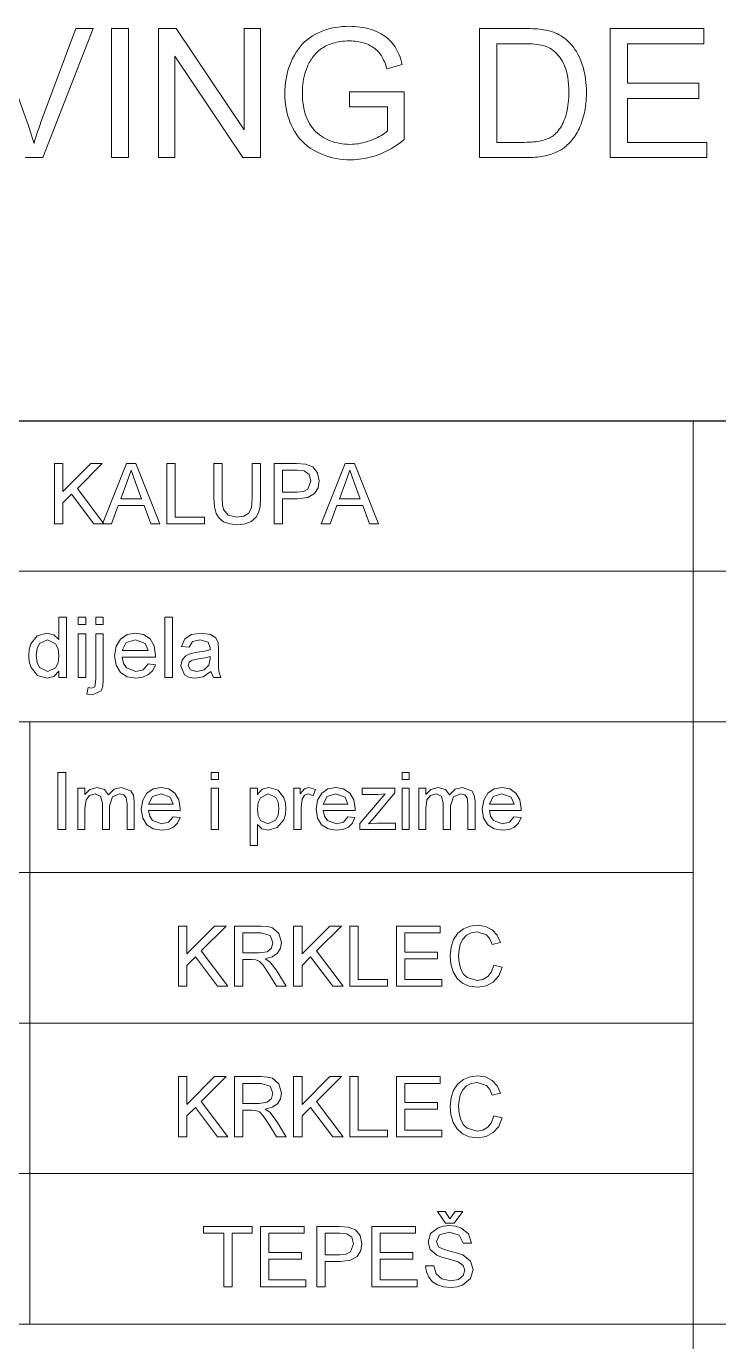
# Model space of a CAD drawing. Extents: x 0 to 297, y 0 to 420.
# Drawn here: x 245.13 to 261.21, y 18.59 to 49.17 of the extents above; entities that cross this region are included whole.
import ezdxf

# ---------------------------------------------------------------- set-up
doc = ezdxf.new("R2010")
doc.units = 0

msp = doc.modelspace()

# ---------------------------------------------------------------- linework, layer by layer
at = {"color": 7, "lineweight": 30}
msp.add_line((142.421, 40), (292, 40), dxfattribs=at)
at = {"color": 7, "lineweight": 13}
for p, q in [((260.611, 40), (260.611, 5)), ((142.421, 36.5), (292, 36.5)), ((292, 33), (142.421, 33)), ((142.421, 29.5), (260.611, 29.5)), ((142.421, 26), (260.611, 26)), ((142.421, 22.5), (260.611, 22.5)), ((142.421, 19), (292, 19))]:
    msp.add_line(p, q, dxfattribs=at)
at = {"color": 7, "lineweight": 13, "ltscale": 0.35}
msp.add_line((245.211, 33), (245.211, 19), dxfattribs=at)
at = {"color": 7, "lineweight": 13}
msp.add_lwpolyline([(244.368, 49.116), (245.148, 46.937), (245.166, 46.885), (245.184, 46.833), (245.201, 46.783), (245.218, 46.732), (245.234, 46.683), (245.25, 46.634), (245.264, 46.586), (245.279, 46.539), (245.292, 46.492), (245.305, 46.446), (245.319, 46.495), (245.334, 46.544), (245.349, 46.593), (245.365, 46.642), (245.38, 46.691), (245.397, 46.74), (245.414, 46.789), (245.431, 46.839), (245.449, 46.888), (245.467, 46.937), (246.277, 49.116), (246.682, 49.116), (245.508, 46.116), (245.101, 46.116)], dxfattribs=at)
for points in [[(247.106, 46.116), (247.106, 49.116), (247.503, 49.116), (247.503, 46.116)], [(248.199, 46.116), (248.199, 49.116), (248.606, 49.116), (250.182, 46.761), (250.182, 49.116), (250.562, 49.116), (250.562, 46.116), (250.155, 46.116), (248.579, 48.474), (248.579, 46.116)], [(252.633, 47.293), (252.633, 47.645), (253.904, 47.647), (253.904, 46.534), (253.845, 46.488), (253.786, 46.445), (253.727, 46.404), (253.667, 46.365), (253.607, 46.329), (253.546, 46.295), (253.485, 46.264), (253.424, 46.234), (253.363, 46.207), (253.301, 46.183), (253.238, 46.16), (253.175, 46.14), (253.112, 46.123), (253.049, 46.107), (252.985, 46.094), (252.921, 46.084), (252.857, 46.076), (252.792, 46.07), (252.727, 46.066), (252.662, 46.065), (252.574, 46.067), (252.488, 46.073), (252.404, 46.082), (252.321, 46.095), (252.24, 46.112), (252.161, 46.133), (252.083, 46.158), (252.007, 46.186), (251.932, 46.218), (251.859, 46.254), (251.788, 46.294), (251.721, 46.337), (251.658, 46.383), (251.598, 46.433), (251.542, 46.486), (251.489, 46.542), (251.44, 46.602), (251.394, 46.665), (251.352, 46.732), (251.313, 46.802), (251.278, 46.874), (251.247, 46.948), (251.22, 47.024), (251.196, 47.102), (251.175, 47.181), (251.159, 47.262), (251.146, 47.344), (251.137, 47.428), (251.131, 47.514), (251.129, 47.602), (251.131, 47.689), (251.137, 47.775), (251.146, 47.859), (251.159, 47.943), (251.175, 48.025), (251.195, 48.106), (251.219, 48.186), (251.247, 48.265), (251.278, 48.343), (251.312, 48.419), (251.351, 48.493), (251.392, 48.563), (251.437, 48.63), (251.485, 48.692), (251.536, 48.75), (251.59, 48.805), (251.648, 48.855), (251.708, 48.902), (251.772, 48.944), (251.839, 48.983), (251.909, 49.018), (251.981, 49.049), (252.055, 49.077), (252.131, 49.101), (252.209, 49.121), (252.29, 49.138), (252.372, 49.151), (252.456, 49.16), (252.543, 49.165), (252.631, 49.167), (252.696, 49.166), (252.759, 49.163), (252.821, 49.158), (252.882, 49.15), (252.941, 49.141), (252.999, 49.129), (253.056, 49.116), (253.112, 49.1), (253.166, 49.082), (253.22, 49.062), (253.271, 49.04), (253.32, 49.016), (253.367, 48.991), (253.412, 48.964), (253.454, 48.936), (253.494, 48.906), (253.532, 48.874), (253.568, 48.84), (253.601, 48.805), (253.632, 48.768), (253.661, 48.729), (253.689, 48.688), (253.715, 48.645), (253.74, 48.599), (253.763, 48.551), (253.785, 48.501), (253.806, 48.449), (253.825, 48.394), (253.843, 48.337), (253.859, 48.277), (253.501, 48.179), (253.487, 48.224), (253.473, 48.267), (253.458, 48.308), (253.442, 48.347), (253.425, 48.384), (253.408, 48.419), (253.39, 48.452), (253.372, 48.483), (253.353, 48.512), (253.333, 48.539), (253.312, 48.565), (253.29, 48.589), (253.265, 48.613), (253.239, 48.636), (253.211, 48.657), (253.182, 48.677), (253.151, 48.697), (253.118, 48.715), (253.083, 48.733), (253.047, 48.749), (253.009, 48.764), (252.971, 48.777), (252.931, 48.789), (252.891, 48.799), (252.85, 48.808), (252.809, 48.815), (252.766, 48.821), (252.723, 48.824), (252.678, 48.827), (252.633, 48.828), (252.58, 48.827), (252.527, 48.824), (252.477, 48.82), (252.427, 48.814), (252.38, 48.807), (252.333, 48.798), (252.288, 48.787), (252.245, 48.775), (252.203, 48.76), (252.163, 48.745), (252.124, 48.728), (252.086, 48.71), (252.051, 48.69), (252.016, 48.67), (251.983, 48.649), (251.952, 48.627), (251.922, 48.603), (251.894, 48.579), (251.868, 48.553), (251.842, 48.527), (251.819, 48.5), (251.796, 48.472), (251.774, 48.443), (251.754, 48.414), (251.734, 48.385), (251.716, 48.355), (251.699, 48.325), (251.682, 48.294), (251.667, 48.262), (251.653, 48.23), (251.631, 48.174), (251.612, 48.117), (251.595, 48.059), (251.58, 48), (251.567, 47.94), (251.557, 47.879), (251.549, 47.817), (251.543, 47.755), (251.54, 47.691), (251.539, 47.626), (251.54, 47.547), (251.544, 47.471), (251.551, 47.398), (251.561, 47.326), (251.573, 47.258), (251.588, 47.192), (251.606, 47.129), (251.627, 47.068), (251.65, 47.011), (251.677, 46.955), (251.706, 46.903), (251.737, 46.853), (251.771, 46.806), (251.807, 46.761), (251.846, 46.72), (251.888, 46.681), (251.932, 46.645), (251.978, 46.612), (252.027, 46.582), (252.079, 46.554), (252.132, 46.529), (252.186, 46.507), (252.24, 46.487), (252.295, 46.47), (252.351, 46.456), (252.407, 46.444), (252.464, 46.435), (252.522, 46.428), (252.581, 46.424), (252.64, 46.423), (252.691, 46.424), (252.742, 46.427), (252.793, 46.432), (252.844, 46.439), (252.894, 46.448), (252.945, 46.459), (252.994, 46.472), (253.044, 46.487), (253.094, 46.504), (253.143, 46.522), (253.191, 46.542), (253.236, 46.563), (253.28, 46.583), (253.32, 46.604), (253.359, 46.625), (253.395, 46.646), (253.429, 46.668), (253.46, 46.69), (253.489, 46.712), (253.515, 46.734), (253.515, 47.293)], [(255.654, 46.116), (255.654, 49.116), (256.687, 49.116), (256.756, 49.116), (256.821, 49.114), (256.882, 49.112), (256.941, 49.109), (256.996, 49.105), (257.048, 49.101), (257.096, 49.095), (257.141, 49.089), (257.183, 49.081), (257.221, 49.073), (257.272, 49.06), (257.321, 49.046), (257.369, 49.029), (257.416, 49.01), (257.46, 48.99), (257.504, 48.967), (257.545, 48.943), (257.585, 48.917), (257.624, 48.888), (257.661, 48.858), (257.708, 48.817), (257.751, 48.774), (257.793, 48.728), (257.832, 48.68), (257.869, 48.63), (257.903, 48.578), (257.935, 48.523), (257.965, 48.466), (257.992, 48.407), (258.016, 48.346), (258.039, 48.282), (258.059, 48.217), (258.076, 48.15), (258.092, 48.082), (258.105, 48.011), (258.115, 47.939), (258.123, 47.865), (258.129, 47.789), (258.133, 47.712), (258.134, 47.633), (258.133, 47.565), (258.131, 47.499), (258.127, 47.434), (258.121, 47.372), (258.114, 47.31), (258.105, 47.25), (258.095, 47.192), (258.083, 47.136), (258.069, 47.08), (258.054, 47.027), (258.038, 46.975), (258.021, 46.925), (258.002, 46.877), (257.983, 46.83), (257.963, 46.786), (257.942, 46.743), (257.92, 46.702), (257.898, 46.663), (257.874, 46.625), (257.85, 46.59), (257.824, 46.556), (257.799, 46.524), (257.773, 46.493), (257.746, 46.463), (257.719, 46.435), (257.691, 46.409), (257.663, 46.384), (257.635, 46.36), (257.606, 46.338), (257.576, 46.318), (257.546, 46.298), (257.515, 46.28), (257.482, 46.263), (257.448, 46.246), (257.413, 46.231), (257.376, 46.216), (257.339, 46.202), (257.3, 46.19), (257.26, 46.178), (257.218, 46.167), (257.176, 46.158), (257.132, 46.149), (257.087, 46.141), (257.041, 46.135), (256.993, 46.129), (256.944, 46.124), (256.894, 46.121), (256.843, 46.118), (256.79, 46.117), (256.736, 46.116)], [(258.689, 46.116), (258.689, 49.116), (260.858, 49.116), (260.858, 48.762), (259.086, 48.762), (259.086, 47.843), (260.745, 47.843), (260.745, 47.491), (259.086, 47.491), (259.086, 46.47), (260.927, 46.47), (260.927, 46.116)], [(256.051, 46.47), (256.691, 46.47), (256.749, 46.471), (256.805, 46.472), (256.858, 46.475), (256.908, 46.479), (256.956, 46.484), (257.001, 46.49), (257.044, 46.497), (257.084, 46.506), (257.122, 46.515), (257.157, 46.525), (257.19, 46.537), (257.222, 46.549), (257.252, 46.563), (257.281, 46.577), (257.309, 46.592), (257.335, 46.608), (257.36, 46.625), (257.383, 46.643), (257.405, 46.661), (257.426, 46.681), (257.454, 46.71), (257.48, 46.741), (257.505, 46.774), (257.529, 46.809), (257.552, 46.846), (257.573, 46.885), (257.593, 46.926), (257.612, 46.969), (257.63, 47.014), (257.646, 47.061), (257.661, 47.109), (257.674, 47.16), (257.686, 47.213), (257.696, 47.267), (257.705, 47.324), (257.712, 47.383), (257.718, 47.444), (257.722, 47.507), (257.724, 47.572), (257.725, 47.639), (257.723, 47.731), (257.719, 47.818), (257.711, 47.901), (257.7, 47.98), (257.686, 48.055), (257.669, 48.125), (257.649, 48.191), (257.626, 48.252), (257.6, 48.309), (257.57, 48.362), (257.539, 48.411), (257.506, 48.456), (257.472, 48.499), (257.436, 48.538), (257.399, 48.573), (257.361, 48.605), (257.321, 48.634), (257.281, 48.66), (257.238, 48.682), (257.195, 48.701), (257.161, 48.712), (257.123, 48.723), (257.082, 48.732), (257.036, 48.74), (256.987, 48.747), (256.933, 48.752), (256.876, 48.757), (256.815, 48.76), (256.75, 48.762), (256.681, 48.762), (256.051, 48.762)], [(245.782, 37.602), (245.782, 39.002), (245.977, 39.002), (245.977, 38.354), (246.625, 39.002), (246.891, 39.002), (246.314, 38.426), (246.93, 37.602), (246.692, 37.602), (246.178, 38.289), (245.977, 38.088), (245.977, 37.602)], [(246.899, 37.602), (247.454, 39.002), (247.669, 39.002), (248.224, 37.602), (248.019, 37.602), (247.862, 38.03), (247.261, 38.03), (247.105, 37.602)], [(247.319, 38.186), (247.804, 38.186), (247.666, 38.563), (247.607, 38.722), (247.562, 38.847), (247.514, 38.718), (247.466, 38.588)], [(248.391, 37.602), (248.391, 39.002), (248.585, 39.002), (248.585, 37.758), (249.266, 37.758), (249.266, 37.602)], [(250.374, 39.002), (250.569, 39.002), (250.569, 38.196), (250.557, 38.007), (250.522, 37.862), (250.455, 37.75), (250.351, 37.661), (250.209, 37.602), (250.028, 37.583), (249.851, 37.6), (249.709, 37.65), (249.603, 37.733), (249.533, 37.846), (249.493, 37.998), (249.48, 38.196), (249.48, 39.002), (249.674, 39.002), (249.674, 38.202), (249.682, 38.045), (249.707, 37.936), (249.818, 37.804), (250.012, 37.758), (250.18, 37.781), (250.291, 37.85), (250.354, 37.984), (250.374, 38.202)], [(250.88, 37.602), (250.88, 39.002), (251.399, 39.002), (251.608, 38.989), (251.778, 38.925), (251.888, 38.792), (251.93, 38.604), (251.902, 38.442), (251.82, 38.307), (251.665, 38.216), (251.422, 38.186), (251.074, 38.186), (251.074, 37.602)], [(251.074, 38.341), (251.42, 38.341), (251.567, 38.358), (251.663, 38.409), (251.735, 38.599), (251.693, 38.751), (251.581, 38.834), (251.416, 38.847), (251.074, 38.847)], [(251.977, 37.602), (252.532, 39.002), (252.747, 39.002), (253.302, 37.602), (253.097, 37.602), (252.94, 38.03), (252.339, 38.03), (252.183, 37.602)], [(252.397, 38.186), (252.882, 38.186), (252.744, 38.563), (252.685, 38.722), (252.64, 38.847), (252.592, 38.718), (252.545, 38.588)], [(245.882, 34.035), (245.882, 34.181), (245.766, 34.057), (245.607, 34.015), (245.39, 34.081), (245.237, 34.266), (245.196, 34.394), (245.182, 34.539), (245.195, 34.683), (245.232, 34.812), (245.382, 35), (245.606, 35.065), (245.767, 35.023), (245.882, 34.913), (245.882, 35.435), (246.057, 35.435), (246.057, 34.035)], [(246.33, 35.26), (246.33, 35.435), (246.505, 35.435), (246.505, 35.26)], [(246.738, 35.26), (246.738, 35.435), (246.913, 35.435), (246.913, 35.26)], [(248.344, 34.035), (248.344, 35.435), (248.519, 35.435), (248.519, 34.035)], [(245.357, 34.54), (245.377, 34.378), (245.436, 34.263), (245.623, 34.171), (245.807, 34.258), (245.863, 34.369), (245.882, 34.526), (245.863, 34.698), (245.805, 34.817), (245.615, 34.91), (245.431, 34.821), (245.376, 34.706)], [(246.33, 34.035), (246.33, 35.046), (246.505, 35.046), (246.505, 34.035)], [(246.532, 33.645), (246.564, 33.795), (246.64, 33.782), (246.714, 33.816), (246.738, 33.989), (246.738, 35.046), (246.913, 35.046), (246.913, 33.981), (246.901, 33.823), (246.865, 33.721), (246.664, 33.626)], [(247.953, 34.346), (248.125, 34.326), (248.063, 34.195), (247.966, 34.097), (247.834, 34.036), (247.67, 34.015), (247.467, 34.049), (247.31, 34.151), (247.211, 34.314), (247.177, 34.532), (247.211, 34.757), (247.312, 34.925), (247.466, 35.03), (247.66, 35.065), (247.848, 35.031), (247.999, 34.929), (248.097, 34.765), (248.13, 34.546), (248.129, 34.501), (247.352, 34.501), (247.382, 34.36), (247.451, 34.256), (247.673, 34.171), (247.842, 34.213)], [(247.352, 34.657), (247.955, 34.657), (247.886, 34.823), (247.659, 34.91), (247.447, 34.841)], [(249.413, 34.171), (249.23, 34.05), (249.047, 34.015), (248.905, 34.035), (248.8, 34.096), (248.713, 34.303), (248.746, 34.438), (248.832, 34.536), (248.951, 34.592), (249.098, 34.618), (249.272, 34.645), (249.393, 34.676), (249.394, 34.718), (249.347, 34.856), (249.161, 34.91), (248.989, 34.871), (248.908, 34.735), (248.733, 34.754), (248.809, 34.928), (248.962, 35.03), (249.193, 35.065), (249.406, 35.034), (249.526, 34.957), (249.58, 34.839), (249.588, 34.685), (249.588, 34.468), (249.591, 34.28), (249.6, 34.17), (249.647, 34.035), (249.472, 34.035)], [(249.394, 34.521), (249.281, 34.49), (249.122, 34.464), (248.977, 34.433), (248.911, 34.384), (248.888, 34.312), (248.939, 34.211), (249.086, 34.171), (249.257, 34.212), (249.366, 34.319), (249.393, 34.466)], [(245.859, 30.497), (245.859, 31.826), (246.044, 31.826), (246.044, 30.497)], [(249.422, 31.66), (249.422, 31.826), (249.588, 31.826), (249.588, 31.66)], [(253.852, 31.66), (253.852, 31.826), (254.018, 31.826), (254.018, 31.66)], [(246.321, 30.497), (246.321, 31.457), (246.487, 31.457), (246.487, 31.312), (246.604, 31.431), (246.769, 31.475), (246.94, 31.429), (247.033, 31.301), (247.165, 31.432), (247.332, 31.475), (247.554, 31.396), (247.612, 31.296), (247.631, 31.154), (247.631, 30.497), (247.465, 30.497), (247.465, 31.095), (247.449, 31.233), (247.392, 31.302), (247.294, 31.328), (247.126, 31.261), (247.059, 31.048), (247.059, 30.497), (246.893, 30.497), (246.893, 31.113), (246.853, 31.274), (246.723, 31.328), (246.597, 31.292), (246.513, 31.187), (246.487, 30.989), (246.487, 30.497)], [(248.534, 30.792), (248.697, 30.774), (248.639, 30.649), (248.546, 30.556), (248.421, 30.498), (248.265, 30.479), (248.072, 30.511), (247.923, 30.607), (247.829, 30.762), (247.797, 30.969), (247.829, 31.182), (247.925, 31.342), (248.071, 31.442), (248.256, 31.475), (248.434, 31.443), (248.577, 31.346), (248.671, 31.191), (248.702, 30.983), (248.701, 30.94), (247.963, 30.94), (247.992, 30.806), (248.057, 30.707), (248.268, 30.626), (248.428, 30.666)], [(247.963, 31.088), (248.536, 31.088), (248.47, 31.246), (248.255, 31.328), (248.054, 31.262)], [(249.422, 30.497), (249.422, 31.457), (249.588, 31.457), (249.588, 30.497)], [(250.326, 30.128), (250.326, 31.457), (250.492, 31.457), (250.492, 31.31), (250.607, 31.434), (250.762, 31.475), (250.973, 31.412), (251.11, 31.235), (251.145, 31.115), (251.157, 30.984), (251.144, 30.845), (251.104, 30.72), (250.952, 30.541), (250.742, 30.479), (250.597, 30.516), (250.492, 30.612), (250.492, 30.128)], [(250.492, 30.969), (250.51, 30.817), (250.564, 30.71), (250.738, 30.626), (250.916, 30.713), (250.972, 30.823), (250.991, 30.981), (250.972, 31.133), (250.918, 31.241), (250.745, 31.328), (250.569, 31.236), (250.511, 31.123)], [(251.341, 30.497), (251.341, 31.457), (251.489, 31.457), (251.489, 31.328), (251.586, 31.447), (251.683, 31.475), (251.84, 31.43), (251.787, 31.281), (251.677, 31.328), (251.589, 31.295), (251.533, 31.204), (251.507, 31.01), (251.507, 30.497)], [(252.594, 30.792), (252.757, 30.774), (252.699, 30.649), (252.607, 30.556), (252.481, 30.498), (252.326, 30.479), (252.133, 30.511), (251.984, 30.607), (251.89, 30.762), (251.858, 30.969), (251.89, 31.182), (251.986, 31.342), (252.132, 31.442), (252.316, 31.475), (252.495, 31.443), (252.638, 31.346), (252.731, 31.191), (252.763, 30.983), (252.762, 30.94), (252.024, 30.94), (252.052, 30.806), (252.118, 30.707), (252.329, 30.626), (252.489, 30.666)], [(252.024, 31.088), (252.596, 31.088), (252.531, 31.246), (252.316, 31.328), (252.114, 31.262)], [(252.873, 30.497), (252.873, 30.636), (253.457, 31.328), (253.288, 31.309), (252.929, 31.309), (252.929, 31.457), (253.685, 31.457), (253.685, 31.347), (253.173, 30.739), (253.077, 30.626), (253.276, 30.645), (253.704, 30.645), (253.704, 30.497)], [(253.852, 30.497), (253.852, 31.457), (254.018, 31.457), (254.018, 30.497)], [(254.239, 30.497), (254.239, 31.457), (254.405, 31.457), (254.405, 31.312), (254.522, 31.431), (254.688, 31.475), (254.858, 31.429), (254.952, 31.301), (255.084, 31.432), (255.251, 31.475), (255.472, 31.396), (255.53, 31.296), (255.55, 31.154), (255.55, 30.497), (255.384, 30.497), (255.384, 31.095), (255.368, 31.233), (255.31, 31.302), (255.213, 31.328), (255.044, 31.261), (254.978, 31.048), (254.978, 30.497), (254.811, 30.497), (254.811, 31.113), (254.772, 31.274), (254.642, 31.328), (254.516, 31.292), (254.431, 31.187), (254.405, 30.989), (254.405, 30.497)], [(256.452, 30.792), (256.615, 30.774), (256.557, 30.649), (256.464, 30.556), (256.339, 30.498), (256.183, 30.479), (255.99, 30.511), (255.842, 30.607), (255.747, 30.762), (255.716, 30.969), (255.748, 31.182), (255.843, 31.342), (255.99, 31.442), (256.174, 31.475), (256.353, 31.443), (256.496, 31.346), (256.589, 31.191), (256.62, 30.983), (256.619, 30.94), (255.882, 30.94), (255.91, 30.806), (255.976, 30.707), (256.187, 30.626), (256.347, 30.666)], [(255.882, 31.088), (256.454, 31.088), (256.388, 31.246), (256.173, 31.328), (255.972, 31.262)], [(248.658, 26.853), (248.658, 28.253), (248.852, 28.253), (248.852, 27.605), (249.5, 28.253), (249.766, 28.253), (249.189, 27.676), (249.805, 26.853), (249.567, 26.853), (249.053, 27.54), (248.852, 27.339), (248.852, 26.853)], [(249.96, 26.853), (249.96, 28.253), (250.572, 28.253), (250.73, 28.244), (250.844, 28.216), (250.993, 28.083), (251.049, 27.873), (251.026, 27.737), (250.957, 27.624), (250.839, 27.541), (250.672, 27.495), (250.779, 27.425), (250.927, 27.237), (251.16, 26.853), (250.936, 26.853), (250.758, 27.147), (250.63, 27.341), (250.54, 27.433), (250.459, 27.469), (250.36, 27.475), (250.155, 27.475), (250.155, 26.853)], [(251.335, 26.853), (251.335, 28.253), (251.529, 28.253), (251.529, 27.605), (252.178, 28.253), (252.443, 28.253), (251.866, 27.676), (252.482, 26.853), (252.244, 26.853), (251.73, 27.54), (251.529, 27.339), (251.529, 26.853)], [(252.638, 26.853), (252.638, 28.253), (252.832, 28.253), (252.832, 27.009), (253.513, 27.009), (253.513, 26.853)], [(253.726, 26.853), (253.726, 28.253), (254.738, 28.253), (254.738, 28.097), (253.921, 28.097), (253.921, 27.65), (254.679, 27.65), (254.679, 27.495), (253.921, 27.495), (253.921, 27.009), (254.776, 27.009), (254.776, 26.853)], [(255.982, 27.344), (256.176, 27.298), (256.097, 27.098), (255.972, 26.953), (255.809, 26.863), (255.612, 26.834), (255.412, 26.857), (255.253, 26.925), (255.132, 27.037), (255.043, 27.19), (254.989, 27.37), (254.971, 27.563), (254.991, 27.767), (255.051, 27.943), (255.149, 28.085), (255.28, 28.188), (255.436, 28.251), (255.606, 28.272), (255.792, 28.246), (255.946, 28.166), (256.063, 28.039), (256.138, 27.868), (255.943, 27.826), (255.888, 27.957), (255.812, 28.047), (255.597, 28.117), (255.46, 28.098), (255.347, 28.04), (255.262, 27.949), (255.206, 27.833), (255.176, 27.701), (255.165, 27.565), (255.178, 27.398), (255.215, 27.253), (255.278, 27.137), (255.368, 27.055), (255.594, 26.989), (255.73, 27.012), (255.843, 27.079), (255.929, 27.19)], [(250.155, 27.631), (250.536, 27.631), (250.723, 27.657), (250.821, 27.742), (250.855, 27.868), (250.789, 28.033), (250.579, 28.097), (250.155, 28.097)], [(255.982, 23.844), (256.176, 23.798), (256.097, 23.598), (255.972, 23.453), (255.809, 23.363), (255.612, 23.334), (255.412, 23.357), (255.253, 23.425), (255.132, 23.537), (255.043, 23.69), (254.989, 23.87), (254.971, 24.063), (254.991, 24.267), (255.051, 24.443), (255.149, 24.585), (255.28, 24.688), (255.436, 24.751), (255.606, 24.772), (255.792, 24.746), (255.946, 24.666), (256.063, 24.539), (256.138, 24.368), (255.943, 24.326), (255.888, 24.457), (255.812, 24.547), (255.597, 24.617), (255.46, 24.598), (255.347, 24.54), (255.262, 24.449), (255.206, 24.333), (255.176, 24.201), (255.165, 24.065), (255.178, 23.898), (255.215, 23.753), (255.278, 23.637), (255.368, 23.555), (255.594, 23.489), (255.73, 23.512), (255.843, 23.579), (255.929, 23.69)], [(248.658, 23.353), (248.658, 24.753), (248.852, 24.753), (248.852, 24.105), (249.5, 24.753), (249.766, 24.753), (249.189, 24.176), (249.805, 23.353), (249.567, 23.353), (249.053, 24.04), (248.852, 23.839), (248.852, 23.353)], [(249.96, 23.353), (249.96, 24.753), (250.572, 24.753), (250.73, 24.744), (250.844, 24.716), (250.993, 24.583), (251.049, 24.373), (251.026, 24.237), (250.957, 24.124), (250.839, 24.041), (250.672, 23.995), (250.779, 23.925), (250.927, 23.737), (251.16, 23.353), (250.936, 23.353), (250.758, 23.647), (250.63, 23.841), (250.54, 23.933), (250.459, 23.969), (250.36, 23.975), (250.155, 23.975), (250.155, 23.353)], [(250.155, 24.131), (250.536, 24.131), (250.723, 24.157), (250.821, 24.242), (250.855, 24.368), (250.789, 24.533), (250.579, 24.597), (250.155, 24.597)], [(251.335, 23.353), (251.335, 24.753), (251.529, 24.753), (251.529, 24.105), (252.178, 24.753), (252.443, 24.753), (251.866, 24.176), (252.482, 23.353), (252.244, 23.353), (251.73, 24.04), (251.529, 23.839), (251.529, 23.353)], [(252.638, 23.353), (252.638, 24.753), (252.832, 24.753), (252.832, 23.509), (253.513, 23.509), (253.513, 23.353)], [(253.726, 23.353), (253.726, 24.753), (254.738, 24.753), (254.738, 24.597), (253.921, 24.597), (253.921, 24.15), (254.679, 24.15), (254.679, 23.995), (253.921, 23.995), (253.921, 23.509), (254.776, 23.509), (254.776, 23.353)], [(254.961, 21.446), (255.088, 21.621), (255.263, 21.621), (255.059, 21.349), (254.864, 21.349), (254.679, 21.621), (254.854, 21.621)], [(249.711, 19.871), (249.711, 21.116), (249.245, 21.116), (249.245, 21.271), (250.373, 21.271), (250.373, 21.116), (249.906, 21.116), (249.906, 19.871)], [(250.567, 19.871), (250.567, 21.271), (251.578, 21.271), (251.578, 21.116), (250.761, 21.116), (250.761, 20.668), (251.52, 20.668), (251.52, 20.513), (250.761, 20.513), (250.761, 20.027), (251.617, 20.027), (251.617, 19.871)], [(251.87, 19.871), (251.87, 21.271), (252.389, 21.271), (252.598, 21.258), (252.768, 21.194), (252.878, 21.061), (252.92, 20.873), (252.892, 20.711), (252.81, 20.576), (252.655, 20.485), (252.412, 20.455), (252.064, 20.455), (252.064, 19.871)], [(252.064, 20.61), (252.41, 20.61), (252.556, 20.627), (252.653, 20.678), (252.725, 20.868), (252.683, 21.02), (252.571, 21.103), (252.406, 21.116), (252.064, 21.116)], [(253.153, 19.871), (253.153, 21.271), (254.164, 21.271), (254.164, 21.116), (253.348, 21.116), (253.348, 20.668), (254.106, 20.668), (254.106, 20.513), (253.348, 20.513), (253.348, 20.027), (254.203, 20.027), (254.203, 19.871)], [(254.398, 20.357), (254.592, 20.357), (254.647, 20.17), (254.78, 20.052), (254.983, 20.007), (255.16, 20.041), (255.274, 20.135), (255.311, 20.256), (255.275, 20.366), (255.157, 20.446), (254.923, 20.515), (254.767, 20.561), (254.662, 20.603), (254.507, 20.733), (254.456, 20.906), (254.516, 21.104), (254.69, 21.243), (254.811, 21.279), (254.945, 21.291), (255.09, 21.278), (255.217, 21.242), (255.399, 21.098), (255.467, 20.882), (255.273, 20.882), (255.182, 21.071), (254.952, 21.135), (254.722, 21.073), (254.65, 20.923), (254.701, 20.798), (254.792, 20.748), (254.964, 20.697), (255.144, 20.649), (255.262, 20.608), (255.446, 20.466), (255.506, 20.268), (255.442, 20.059), (255.259, 19.906), (255.133, 19.865), (254.991, 19.852), (254.818, 19.867), (254.674, 19.911), (254.561, 19.985), (254.474, 20.089), (254.419, 20.215)]]:
    msp.add_lwpolyline(points, close=True, dxfattribs=at)

doc.saveas('drawing.dxf')
